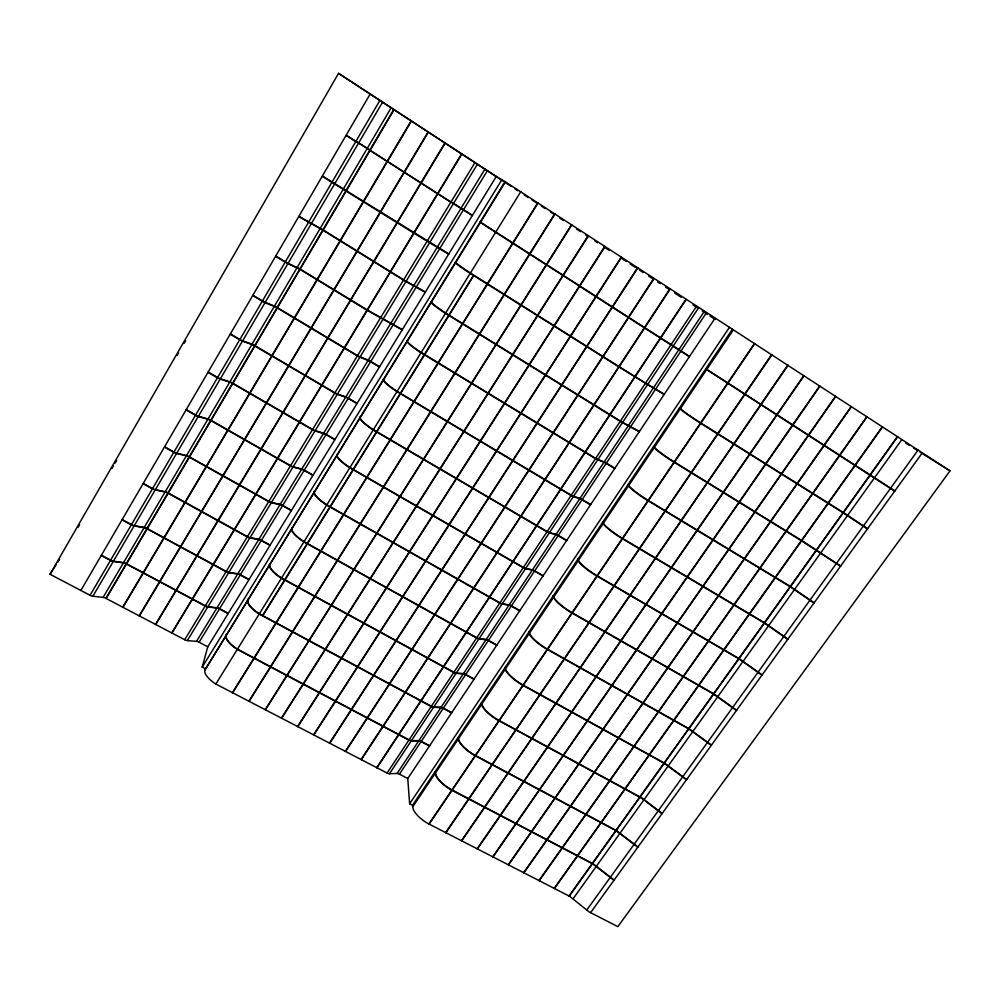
<?xml version="1.0" encoding="UTF-8"?>
<svg xmlns="http://www.w3.org/2000/svg" width="1000" height="1000" viewBox="0 0 1000 1000"><rect width="100%" height="100%" fill="white"/><g stroke="black" fill="none" stroke-linecap="round" stroke-linejoin="round"><path stroke-width="1.5" d="M337.137 454.338L336.912 455.588A18.7 4.138 31.7 0 0 349.762 467.8L352.975 469.65L330.037 506.625L326.838 504.812A18.575 4.675 31.5 0 1 314.312 492.312L314.413 491.25M314.237 491.538L314.125 492.6A18.575 4.688 31.5 0 0 326.662 505.1L329.862 506.912L307.238 543.4L304.037 541.625A18.45 5.213 31.3 0 1 291.825 528.837L292 527.688M291.825 527.962L291.65 529.113A18.45 5.213 31.3 0 0 303.863 541.912L307.062 543.688L284.738 579.688L281.55 577.938A18.325 5.737 31.1 0 1 269.637 564.862L269.875 563.625M269.7 563.913L269.462 565.138A18.325 5.737 31.1 0 0 281.375 578.225L284.562 579.963L262.538 615.487L259.363 613.775A18.212 6.238 30.8 0 1 247.75 600.425L248.038 599.1M247.575 600.7L247.862 599.375M226.488 634.113L225.975 635.788A18.088 6.737 30.6 0 0 237.288 649.412L408.913 740.125A3.85 1.412 34 0 0 411.275 740.875L418.75 740.875A3.825 1.4 34.2 0 1 421.087 741.612L429.45 746.038M412.663 806.938L733.375 329.862L950 470.875L617.812 926.663L589.025 911.825L569.8 896.4L428.875 823.975A17.988 7.25 35.3 0 1 412.675 806.95L412.525 805.263L409.65 803.775L407.762 778.512L399.425 774.163A3.8 1.5 34.4 0 0 397.075 773.475L389.475 773.737A3.825 1.512 34.1 0 1 387.088 773.037L215.85 684.038A17.975 7.212 30.4 0 1 204.825 670.163L505.012 181.612L733.363 329.85M205.212 668.675L202.225 667.113L207.763 646.8L496.3 176.475L505.012 181.612M252.9 295.613L262.275 301.225A4.225 0.637 31 0 0 265.025 302.638L274.288 306.4A4.188 0.637 31.2 0 1 276.988 307.8M253.075 295.312L262.45 300.925A4.225 0.637 31 0 0 265.2 302.337L274.462 306.1A4.188 0.637 31.2 0 1 277.162 307.5M230.35 334.263L239.7 339.775A4.188 0.762 30.6 0 0 242.463 341.125L251.85 344.525A4.162 0.762 30.8 0 1 254.562 345.863M230.525 333.963L239.875 339.475A4.188 0.762 30.6 0 0 242.638 340.825L252.025 344.225A4.162 0.762 30.8 0 1 254.737 345.562M208.1 372.388L217.438 377.788A4.162 0.887 30.2 0 0 220.2 379.075L229.725 382.137A4.125 0.875 30.4 0 1 232.45 383.413M208.275 372.088L217.613 377.488A4.162 0.887 30.2 0 0 220.375 378.787L229.9 381.85A4.125 0.875 30.4 0 1 232.625 383.125M186.175 409.963L195.463 415.3A4.138 1 29.8 0 0 198.25 416.525L207.887 419.25A4.1 1 30 0 1 210.625 420.462M186.35 409.675L195.637 415.012A4.138 1 29.8 0 0 198.412 416.238L208.062 418.963A4.1 1 30 0 1 210.787 420.175M164.525 447.062L173.787 452.312A4.112 1.113 29.4 0 0 176.588 453.475L186.337 455.875A4.075 1.113 29.6 0 1 189.088 457.038M164.7 446.775L173.962 452.025A4.112 1.113 29.4 0 0 176.75 453.188L186.5 455.588A4.075 1.113 29.6 0 1 189.25 456.75M143.138 483.725L152.4 488.825A4.075 1.225 29 0 0 155.2 489.938L165.075 492.025A4.05 1.225 29.2 0 1 167.825 493.125M143.3 483.438L152.562 488.55A4.075 1.225 29 0 0 155.375 489.663L165.238 491.737A4.05 1.212 29.2 0 1 168 492.837M122.05 519.862L131.287 524.862A4.05 1.338 28.5 0 0 134.1 525.925L144.088 527.7A4.025 1.325 28.8 0 1 146.85 528.737L226.075 571.7A3.9 1.288 30.1 0 0 228.688 572.675L237.65 574.025A3.862 1.275 30.4 0 1 240.225 574.987L248.925 579.7M122.212 519.587L131.463 524.587A4.05 1.338 28.5 0 0 134.262 525.65L144.25 527.425A4.025 1.325 28.8 0 1 147.012 528.462L213.188 564.362M101.25 555.525L110.463 560.438A4.025 1.438 28 0 0 113.287 561.438L123.362 562.913A4 1.425 28.3 0 1 126.15 563.9L205.162 606.062A3.875 1.388 29.8 0 0 207.8 606.987L216.875 608.05A3.85 1.375 30.1 0 1 219.462 608.962L228.125 613.6M101.438 555.2L110.625 560.163A4.025 1.438 28.1 0 0 113.438 561.163L123.525 562.638A4 1.425 28.3 0 1 126.3 563.625L205.325 605.8A3.875 1.388 29.8 0 0 207.963 606.725L217.037 607.788A3.85 1.375 30.1 0 1 219.613 608.7L228.287 613.337M80.862 590.45L369.988 94.312M207.763 646.8L199.1 642.25A3.825 1.475 29.8 0 0 196.513 641.388L187.325 640.6A3.85 1.487 29.5 0 1 184.688 639.725L105.862 598.337A3.975 1.525 27.9 0 0 103.075 597.4L92.888 596.225A4 1.538 27.6 0 1 90.062 595.275L50 574.275L338.537 73.338L496.3 176.475M78.05 527.4L79.588 524.738M111.988 468.488L113.537 465.8M115.087 463.113L116.638 460.425M177.1 355.487L178.65 352.8M184.075 343.387L185.625 340.688M90.062 595.275L379.938 100.337M92.888 596.225L382.612 102.088M103.075 597.4L391.15 107.762M105.862 598.337L393.787 109.488M106.163 598.5L168.137 493.288L184.8 502.475L122.7 607.175M394.087 109.688L323.237 229.988L340.175 240.487L411.15 120.825M123 607.337L185.1 502.638L201.363 511.6L139.137 615.812M411.463 121.025L340.487 240.675L357.013 250.925L428.1 131.875M139.438 615.962L201.663 511.775L217.812 520.675L155.475 624.388M428.413 132.075L357.325 251.112L373.738 261.288L444.938 142.85M155.762 624.538L218.113 520.837L247.25 536.9A3.925 1.188 30.4 0 0 249.85 537.925L258.7 539.562A3.887 1.175 30.6 0 1 261.262 540.575L269.975 545.388M445.238 143.05L374.038 261.475L404.35 280.238L425.412 292.013M171.7 632.913L234.163 529.688M234.325 529.412L255.575 494.3L223 476.037L201.825 511.488L217.975 520.4L260.85 449.087L227.975 430.35L206.562 466.45L222.862 475.588L266.225 402.975L249.85 393.488L228.15 430.062L261.025 448.8L282.8 412.575L266.525 403.15L223.162 475.75L255.75 494.025L277.275 458.438L261.15 449.25L218.275 520.562L247.413 536.625A3.925 1.188 30.4 0 0 250.012 537.65L258.863 539.288A3.887 1.175 30.6 0 1 261.425 540.3L270.15 545.112M390.175 271.875L367.163 309.9L334.2 289.812L357.137 251.412L373.562 261.588L327.75 337.8L294.637 317.962L317.225 279.887L333.725 289.938L288.6 365.5L272.175 355.838L294.462 318.263L327.562 338.088L305.212 375.288L288.9 365.688L334.025 290.113L366.987 310.2L344.288 347.713L328.05 337.975L373.862 261.775L404.162 280.538L425.238 292.312M390.35 271.575L461.65 153.75M172 633.062L234.462 529.85M234.625 529.575L255.875 494.462L268.688 501.65A3.95 1.075 30.7 0 0 271.288 502.725L280.012 504.663A3.912 1.062 30.9 0 1 282.575 505.712L291.3 510.613M390.475 272.062L367.463 310.087L402.35 329.613M390.65 271.762L461.95 153.95M184.688 639.725L475.025 162.475M187.325 640.6L477.488 164.1M196.513 641.388L484.975 169.075M199.1 642.25L487.4 170.675M202.225 667.113L501.938 179.6M204.812 670.163L505.438 181.838M215.85 684.038L520.788 191.663M232.387 692.638L320.562 551.2L307.362 543.862L285.038 579.85L363.8 622.938L386.3 587.775L353.95 569.775L265.462 709.825M537.812 202.763L438.1 362.7L424.75 354.6L448.975 315.525L528.913 364.925L504.513 403.038L471.825 383.188L571.812 224.95M232.688 692.788L320.875 551.375L353.65 569.612L265.163 709.675M538.112 202.975L438.4 362.887L471.525 383.013L571.5 224.75M248.825 701.175L554.712 213.8M249.125 701.338L555.025 214M281.4 718.112L588.175 235.625M281.7 718.263L588.475 235.825M297.538 726.488L319.163 692.688M319.337 692.425L341.25 658.175M554.025 325.675L579.1 286.488M579.3 286.175L604.738 246.425M297.825 726.637L319.462 692.837M319.625 692.575L341.55 658.337M554.325 325.863L579.4 286.675M579.6 286.363L605.037 246.625M313.562 734.825L335.225 701.175M335.4 700.913L357.35 666.838M570.413 335.988L595.525 297M595.725 296.688L621.175 257.162M313.85 734.975L335.525 701.338M335.7 701.062L357.638 666.988M570.712 336.175L595.825 297.188M596.025 296.887L621.475 257.35M50 574.275L56.388 564.388M57.987 561.912L59.588 559.45M329.5 743.1L351.2 709.613M351.362 709.35L373.35 675.438M586.7 346.225L611.825 307.45M612.025 307.137L637.513 267.812M329.787 743.25L351.488 709.775M351.662 709.513L373.638 675.588M586.987 346.413L612.125 307.638M612.325 307.325L637.812 268.012M345.325 751.338L367.062 718M367.238 717.738L389.25 683.988M602.875 356.413L628.025 317.825M628.225 317.525L653.737 278.4M345.613 751.475L367.35 718.162M367.525 717.887L389.538 684.137M603.162 356.587L628.325 318.012M628.525 317.712L654.038 278.587M361.062 759.513L382.825 726.338M383 726.075L405.05 692.475M618.938 366.512L644.112 328.137M644.312 327.825L669.85 288.913M361.35 759.663L383.113 726.488M383.288 726.225L405.337 692.625M619.225 366.7L644.412 328.325M644.613 328.013L670.15 289.1M376.7 767.638L443.288 666.775M443.462 666.513L609.625 414.825M609.825 414.525L685.863 299.363M376.987 767.788L443.575 666.938M443.75 666.663L609.925 415M610.112 414.7L686.15 299.55M387.088 773.037L696.488 306.288M389.475 773.737L698.65 307.712M397.075 773.475L704.25 311.462M399.425 774.163L706.375 312.863M407.762 778.512L714.9 318.425M409.65 803.775L729.438 327.337M412.525 805.263L732.387 329.25M428.875 823.975L754.475 343.425M429.162 824.112L499.125 720.875L515.7 729.862L492.163 764.375L475.613 755.562M754.775 343.612L674.5 462.062L691.275 472.4L717.537 433.9L700.738 423.338M445.637 832.588L468.562 798.975M468.75 798.713L491.975 764.65M717.75 433.587L744.388 394.525M744.587 394.225L771.612 354.6M445.925 832.738L468.85 799.125M469.038 798.863L492.262 764.8M718.037 433.775L744.675 394.725M744.887 394.412L771.9 354.8M461.438 840.713L484.4 807.25M484.575 806.988L507.837 773.088M733.838 443.7L760.5 404.85M760.7 404.538L787.75 365.138M461.725 840.85L484.688 807.4M484.862 807.138L508.125 773.238M734.125 443.888L760.788 405.037M761 404.725L788.037 365.325M477.137 848.775L500.125 815.475M500.3 815.212L523.587 781.475M749.825 453.738L776.5 415.087M776.712 414.787L803.763 375.588M477.425 848.925L500.412 815.625M500.588 815.362L523.875 781.637M750.113 453.925L776.787 415.275M777 414.975L804.062 375.775M492.738 856.787L515.75 823.65M515.938 823.388L539.25 789.812M765.688 463.713L792.387 425.262M792.6 424.963L819.675 385.975M493.025 856.938L516.038 823.8M516.213 823.538L539.525 789.963M765.975 463.9L792.675 425.45M792.887 425.15L819.963 386.163M508.237 864.762L578.638 763.988L563.337 755.688L539.712 789.7L585.8 814.25L609.5 780.713L594.4 772.525L523.925 872.812M835.487 396.287L754.9 511.637L739.45 502.1L765.775 464.2L812.463 493.525L786.087 530.862L770.825 521.462L851.462 406.712M508.525 864.9L578.913 764.137L594.125 772.375M835.763 396.475L755.188 511.812L770.55 521.287M523.65 872.675L618.288 737.975L603.062 729.562L579.1 763.863L594.312 772.113M851.175 406.525L744.338 558.587L729 549.3L754.987 512.112L770.337 521.575M538.95 880.537L562.05 847.862M562.225 847.613L585.625 814.513M812.675 493.237L839.425 455.375M839.638 455.075L866.762 416.7M539.237 880.688L562.325 848.012M562.513 847.75L585.9 814.663M812.962 493.413L839.712 455.562M839.925 455.262L867.05 416.875M554.175 888.363L577.288 855.837M577.463 855.575L600.887 822.638M828.125 502.938L854.887 465.288M855.1 464.988L882.25 426.8M554.45 888.5L577.562 855.987M577.75 855.725L601.163 822.788M828.4 503.113L855.175 465.462M855.387 465.163L882.525 426.987M569.012 895.987L592.15 863.612M592.337 863.363L615.775 830.562M843.2 512.413L869.975 474.938M870.188 474.637L897.35 436.65M569.288 896.125L897.625 436.838M573.15 898.688L901.862 439.588M586.688 910.138L918.075 450.05M590.562 912.7L922.337 452.825M429.613 745.775L421.25 741.35A3.825 1.4 34.2 0 0 418.925 740.612L411.45 740.612A3.85 1.412 34 0 1 409.087 739.862L237.463 649.137A18.088 6.725 30.6 0 1 226.15 635.525M614.125 880.05L593.125 863.775L451.95 789.912A18.113 6.775 35.1 0 1 435.425 773.112M613.938 880.3L592.95 864.038L451.763 790.188A18.113 6.775 35.1 0 1 435.238 773.388M451.75 712.625L443.375 708.112A3.85 1.288 34.1 0 0 441.05 707.325L433.713 707.062A3.875 1.312 33.9 0 1 431.362 706.263L405.513 692.362L427.85 658.325L453.738 672.487A3.9 1.2 33.8 0 0 456.087 673.337L463.288 673.888A3.875 1.188 34 0 1 465.588 674.725L473.988 679.312M451.575 712.887L443.2 708.375A3.85 1.288 34.1 0 0 440.875 707.588L433.537 707.325A3.875 1.312 33.9 0 1 431.188 706.525L259.188 614.05A18.212 6.238 30.8 0 1 247.587 600.7M213.487 564.513L226.238 571.438A3.9 1.288 30.1 0 0 228.85 572.4L237.812 573.763A3.862 1.275 30.4 0 1 240.387 574.712L249.088 579.438M616.237 830.45L637.987 846.963M637.8 847.225L616.562 831L475.138 755.688A18.225 6.288 34.9 0 1 458.288 739.1L458.212 737.288M474.162 679.05L465.763 674.463A3.875 1.188 34 0 0 463.462 673.625L456.262 673.075A3.9 1.2 33.8 0 1 453.925 672.225L428.025 658.062L450.65 623.575L476.6 638.013A3.925 1.087 33.7 0 0 478.925 638.913L485.988 639.75A3.9 1.075 33.9 0 1 488.275 640.638L496.688 645.312M571.663 711.85L556.138 703.275L580.337 668L595.887 676.737L547.562 746.762L532.062 738.363L555.95 703.55L571.462 712.125M571.938 712L587.362 720.525L611.625 685.588L596.175 676.9L547.837 746.912L563.237 755.263L587.175 720.788L571.75 712.275M662.163 813.45L642.237 798.213L625.25 788.888L649.287 755.075L663.95 763.175L615.962 830.312L601.35 822.525L625.062 789.15L642.05 798.475L661.975 813.713M496.863 645.05L488.45 640.362A3.9 1.075 33.9 0 0 486.163 639.475L479.1 638.65A3.925 1.087 33.7 0 1 476.775 637.75L450.825 623.312L473.75 588.375L499.75 603.088A3.95 0.975 33.7 0 0 502.05 604.038L508.975 605.163A3.925 0.975 33.8 0 1 511.25 606.1L519.675 610.875M291.475 510.35L282.738 505.45A3.912 1.062 30.9 0 0 280.188 504.387L271.45 502.45A3.95 1.075 30.7 0 1 268.863 501.362L256.05 494.188L277.575 458.612L290.425 465.925A3.975 0.963 31 0 0 293 467.062L301.613 469.3A3.938 0.963 31.1 0 1 304.15 470.412L312.913 475.412M664.412 763.062L686.663 779.5M664.225 763.325L686.475 779.762M519.85 610.6L511.438 605.825A3.925 0.963 33.8 0 0 509.162 604.888L502.238 603.763A3.95 0.975 33.7 0 1 499.925 602.812L473.938 588.1L497.163 552.7L523.2 567.7A3.975 0.862 33.6 0 0 525.5 568.713L532.275 570.125A3.95 0.85 33.7 0 1 534.525 571.125L542.962 575.988M313.075 475.125L304.325 470.138A3.938 0.95 31.1 0 0 301.788 469.025L293.175 466.775A3.975 0.963 31 0 1 290.587 465.65L277.75 458.325L299.562 422.287L312.438 429.738A4 0.85 31.2 0 0 315 430.925L323.488 433.488A3.975 0.85 31.4 0 1 326.012 434.65L334.787 439.738M227.85 429.9L211.1 420.35L232.75 383.587L249.537 393.312L206.262 466.287L189.562 456.925L210.925 420.637L227.675 430.188M688.988 728.688L711.488 745.088M688.787 728.962L711.287 745.362M543.15 575.712L534.712 570.85A3.95 0.85 33.7 0 0 532.45 569.85L525.688 568.425A3.975 0.862 33.6 0 1 523.387 567.425L497.35 552.425L520.887 516.55L546.975 531.85A4 0.75 33.5 0 0 549.25 532.9L555.862 534.637A3.975 0.737 33.6 0 1 558.112 535.675L566.562 540.638M334.963 439.462L326.188 434.375A3.975 0.838 31.4 0 0 323.663 433.2L315.175 430.65A4 0.85 31.2 0 1 312.6 429.462L299.738 422L321.838 385.475L334.738 393.075A4.025 0.737 31.5 0 0 337.287 394.325L345.65 397.2A4 0.725 31.6 0 1 348.162 398.425L356.962 403.6M736.637 710.225L713.875 693.875M736.438 710.5L713.675 694.15M566.75 540.363L558.3 535.4A3.975 0.737 33.6 0 0 556.05 534.35L549.438 532.625A4 0.75 33.5 0 1 547.163 531.562L521.075 516.263L544.925 479.913L571.062 495.513A4.025 0.625 33.4 0 0 573.325 496.625L580.462 498.938L590.475 504.825M357.137 403.325L348.338 398.137A4 0.725 31.6 0 0 345.825 396.912L337.463 394.038A4.025 0.737 31.5 0 1 334.913 392.788L322.013 385.188L344.412 348.175L358.387 356.525L368.938 360.8L379.412 366.987M739.1 658.587L762.125 674.9M738.9 658.863L761.925 675.175M590.662 504.538L580.65 498.663L571.912 495.613L545.112 479.625L569.288 442.788L596.138 459.075L604.688 462.525L614.7 468.537M379.588 366.7L369.113 360.5L358.562 356.225L344.588 347.887L367.287 310.375L402.175 329.9M294.337 317.787L277.462 307.675L300.012 269.4L316.925 279.7L271.875 355.65L255.05 345.737L277.288 307.975L294.163 318.087M764.663 622.825L787.962 639.087M764.463 623.1L787.75 639.375M299.887 268.913L286.812 262.7L275.938 256.125M299.713 269.212L286.625 263L275.763 256.438M697.15 530.037L681.513 520.562L707.425 482.788L723.1 492.45L671.363 567.4L655.738 558.112L681.3 520.862L696.95 530.325M697.45 530.212L712.987 539.612L738.95 502.225L723.388 492.625L671.65 567.562L687.175 576.788L712.788 539.913L697.237 530.5M614.888 468.25L604.875 462.238L596.325 458.787L569.487 442.5L593.987 405.15L620.875 421.763L639.237 431.763M814.137 602.788L790.575 586.575M813.938 603.075L790.375 586.862M322.925 229.8L299.113 216.4M322.738 230.1L298.938 216.713M639.438 431.475L621.075 421.475L594.188 404.85L619.025 367L664.125 394.487M840.688 566L801.8 540.55L828.2 503.413L842.987 512.7L790.3 586.4L775.55 577.475L801.587 540.837L840.475 566.287M905.6 443.05L909.525 445.5M913.438 447.962L917.35 450.412M919.963 452.05L950 470.875M322.438 176.425L413.675 233.038M664.325 394.2L645.825 383.438L470.387 273.038A19.35 1.15 32.7 0 1 455.8 262.488L455.513 262.025M448.787 253.912L322.625 176.112M448.6 254.213L413.975 233.238M843.263 512.875L867.387 528.987M867.6 528.688L844 512.913L700.65 422.85A19.375 1.15 33.3 0 1 680.4 408.663L679.562 407.863M369.963 149.938L355.938 141.325M472.475 215.3L451.025 201.912M472.287 215.613L346.463 135.25M369.775 150.25L450.838 202.225M346.275 135.575L355.75 141.65M689.538 356.425L480.188 221.938M689.338 356.712L480 222.25M894.887 490.875L706.812 369.387M894.663 491.163L705.688 368.988M503.363 181.3L338.537 73.338M505.988 183.012L511.213 186.412M515.138 188.975L517.75 190.688M524.288 194.95L528.212 197.5M532.137 200.062L537.362 203.475M541.287 206.038L545.212 208.588M550.438 212L554.362 214.562M559.6 217.975L563.513 220.525M576.587 229.062L580.513 231.612M585.75 235.025L588.362 236.737M594.9 241L597.513 242.7M604.05 246.962L609.288 250.375M621.05 258.05L626.287 261.462M630.2 264.025L635.438 267.438M639.362 269.988L643.275 272.55M648.512 275.963L652.438 278.525M657.663 281.938L660.275 283.637M665.512 287.05L669.438 289.613M674.663 293.025L681.2 297.288M692.975 304.962L698.2 308.375M702.125 310.925L707.35 314.337M709.963 316.05L715.2 319.462M705.888 368.675L706.787 369.375M679.362 408.162L680.188 408.95A19.375 1.163 33.3 0 0 700.45 423.162M653.6 446.5L654.362 447.388A19.238 1.787 33.5 0 0 674.212 461.887M653.4 446.8L654.15 447.688A19.238 1.8 33.5 0 0 674 462.188M628 484.6L628.688 485.575A19.1 2.413 33.7 0 0 648.138 500.363M627.8 484.9L628.488 485.875A19.1 2.413 33.7 0 0 647.925 500.662M455.325 262.337L455.6 262.787A19.35 1.15 32.7 0 0 470.2 273.35L473.438 275.387L448.862 315.025L445.625 313.012A19.212 1.775 32.5 0 1 431.4 302.113L431.188 301.55M602.75 522.188L603.362 523.25A18.975 3.013 33.8 0 0 622.425 538.325M602.55 522.475L603.162 523.538A18.975 3.013 33.8 0 0 622.225 538.612M577.837 559.25L578.387 560.4A18.85 3.588 34 0 0 597.062 575.75M577.638 559.538L578.188 560.688M553.263 595.825L553.75 597.05A18.713 4.162 34.2 0 0 572.05 612.663M553.075 596.112L553.562 597.337A18.713 4.162 34.2 0 0 571.85 612.95M431 301.863L431.2 302.425A19.212 1.787 32.5 0 0 445.438 313.325L448.675 315.325L424.438 354.412L421.213 352.45A19.087 2.387 32.3 0 1 407.337 341.213L407.188 340.538M529.025 631.9L529.45 633.212M528.837 632.188L529.25 633.488A18.587 4.713 34.3 0 0 547.175 649.362M505.1 667.5L505.462 668.888A18.475 5.25 34.5 0 0 523.038 685M504.913 667.775L505.275 669.163A18.462 5.25 34.5 0 0 522.837 685.275M407 340.838L407.137 341.512A19.087 2.4 32.3 0 0 421.012 352.75L424.25 354.712L400.35 393.25L397.125 391.325A18.95 2.988 32.1 0 1 383.6 379.762L383.525 378.988M481.5 702.625L481.613 704.362A18.35 5.775 34.7 0 0 498.837 720.713M435.225 771.5L435.225 773.375M383.338 379.288L383.413 380.062A18.95 2.988 32.1 0 0 396.938 391.637L400.163 393.55L376.587 431.562L373.375 429.675A18.825 3.562 31.9 0 1 360.188 417.788L360.175 416.912M359.988 417.212L360 418.075A18.825 3.575 31.9 0 0 373.188 429.975L376.413 431.863L353.162 469.35L349.95 467.5A18.7 4.138 31.7 0 1 337.088 455.3M596.862 576.038A18.85 3.6 34 0 1 578.212 560.7M547.375 649.075A18.587 4.713 34.3 0 1 529.462 633.225M499.025 720.438A18.35 5.775 34.7 0 1 481.812 704.1M475.325 755.413A18.225 6.275 34.9 0 1 458.462 738.838M189.387 457.2L168.3 493.013L184.963 502.2L206.1 466.562L189.387 457.2M254.875 346.037L232.925 383.3L249.713 393.025L271.7 355.95L254.875 346.037M323.05 230.3L300.2 269.1L317.1 279.4L340 240.8L323.05 230.3M206.4 466.737L185.263 502.362L201.525 511.325L222.7 475.863L206.4 466.737M272.013 356.125L250.012 393.2L266.4 402.688L288.425 365.8L272.013 356.125M340.3 240.987L317.413 279.587L333.9 289.637L356.838 251.225L340.3 240.987M288.725 365.975L266.7 402.863L282.962 412.287L305.038 375.588L288.725 365.975M283.1 412.75L261.325 448.975L277.45 458.162L299.262 422.113L283.1 412.75M305.338 375.763L283.263 412.463L299.438 421.825L321.538 385.3L305.338 375.763M327.875 338.275L305.512 375.462L321.712 385.012L344.113 348L327.875 338.275M284.862 580.138L262.838 615.65L341.425 657.9L363.625 623.212L284.862 580.138M330.163 507.088L307.538 543.575L320.75 550.925L343.4 514.587L330.163 507.088M353.288 469.825L330.35 506.8L343.575 514.3L366.55 477.463L353.288 469.825M376.712 432.038L353.462 469.525L366.725 477.175L390 439.837L376.712 432.038M400.475 393.738L376.9 431.75L390.188 439.538L413.787 401.688L400.475 393.738M424.55 354.9L400.65 393.438L413.975 401.388L437.9 363.013L424.55 354.9M473.75 275.587L449.175 315.212L529.1 364.625L553.837 325.975L473.75 275.587M343.7 514.75L321.05 551.087L353.825 569.325L471.337 383.312L438.212 363.188L414.288 401.562L480.262 440.938L504.325 403.338L471.637 383.488L354.125 569.487L386.475 587.5L409.275 551.875L343.7 514.75M366.85 477.638L343.888 514.462L409.45 551.587L432.562 515.487L366.85 477.638M390.312 440.012L367.025 477.35L432.738 515.2L456.163 478.612L390.312 440.012M414.1 401.863L390.5 439.712L456.337 478.325L480.075 441.225L414.1 401.863M363.925 623.375L341.712 658.062L357.525 666.562L379.762 632.038L363.925 623.375M386.6 587.938L364.1 623.1L379.938 631.763L402.475 596.775L386.6 587.938M409.575 552.038L386.775 587.663L402.65 596.5L425.475 561.05L409.575 552.038M432.85 515.662L409.75 551.763L425.662 560.763L448.8 524.837L432.85 515.662M456.45 478.787L433.038 515.375L448.975 524.55L472.425 488.15L456.45 478.787M480.375 441.413L456.637 478.5L472.612 487.863L496.375 450.95L480.375 441.413M504.625 403.525L480.562 441.112L496.562 450.662L520.65 413.25L504.625 403.525M529.212 365.112L504.812 403.225L520.85 412.962L545.262 375.037L529.212 365.112M554.138 326.163L529.4 364.812L545.462 374.738L570.225 336.287L554.138 326.163M380.05 632.188L357.812 666.712L373.525 675.163L395.8 640.8L380.05 632.188M402.762 596.938L380.225 631.925L395.975 640.525L418.537 605.712L402.762 596.938M425.775 561.213L402.938 596.663L418.713 605.438L441.575 570.163L425.775 561.213M449.087 525.013L425.95 560.938L441.763 569.875L464.925 534.138L449.087 525.013M472.725 488.325L449.275 524.725L465.112 533.85L488.587 497.625L472.725 488.325M496.675 451.125L472.9 488.025L488.775 497.337L512.575 460.613L496.675 451.125M520.95 413.438L496.863 450.838L512.762 460.325L536.875 423.1L520.95 413.438M545.562 375.225L521.138 413.137L537.062 422.812L561.525 385.087L545.562 375.225M570.525 336.475L545.763 374.925L561.712 384.787L586.5 346.538L570.525 336.475M396.087 640.962L373.812 675.325L389.425 683.713L411.725 649.513L396.087 640.962M418.825 605.875L396.262 640.688L411.9 649.237L434.5 614.6L418.825 605.875M441.863 570.325L419 605.6L434.675 614.325L457.575 579.212L441.863 570.325M465.213 534.3L442.05 570.05L457.75 578.938L480.95 543.362L465.213 534.3M488.875 497.788L465.4 534.012L481.138 543.075L504.637 507.038L488.875 497.788M512.863 460.788L489.062 497.5L504.825 506.75L528.65 470.213L512.863 460.788M537.175 423.288L513.05 460.5L528.837 469.925L552.987 432.887L537.175 423.288M561.812 385.262L537.362 422.987L553.188 432.6L577.663 395.062L561.812 385.262M586.8 346.712L562.013 384.963L577.863 394.762L602.675 356.712L586.8 346.712M412.013 649.675L389.712 683.863L405.225 692.212L427.562 658.175L412.013 649.675M434.787 614.75L412.188 649.4L427.738 657.9L450.363 623.425L434.787 614.75M457.863 579.375L434.963 614.487L450.538 623.15L473.462 588.212L457.863 579.375M481.238 543.525L458.038 579.1L473.65 587.938L496.875 552.537L481.238 543.525M504.938 507.2L481.425 543.25L497.062 552.25L520.6 516.388L504.938 507.2M528.95 470.387L505.125 506.912L520.788 516.1L544.637 479.75L528.95 470.387M553.288 433.062L529.138 470.1L544.825 479.462L569 442.612L553.288 433.062M577.95 395.238L553.475 432.775L569.188 442.325L593.7 404.975L577.95 395.238M602.962 356.887L578.15 394.938L593.888 404.675L618.737 366.812L602.962 356.887M523.138 685.438L499.312 720.6L515.887 729.587L539.738 694.613L523.138 685.438M547.475 649.525L523.325 685.163L539.925 694.325L564.113 658.875L547.475 649.525M572.15 613.112L547.663 649.237L564.3 658.6L588.812 622.663L572.15 613.112M597.15 576.213L572.337 612.837L589 622.375L613.85 585.938L597.15 576.213M622.513 538.787L597.35 575.925L614.038 585.65L639.237 548.713L622.513 538.787M648.225 500.85L622.712 538.5L639.425 548.425L664.975 510.975L648.225 500.85M674.3 462.362L648.425 500.55L665.175 510.675L691.075 472.7L674.3 462.362M515.988 730.013L492.45 764.525L508.013 772.825L531.587 738.475L515.988 730.013M540.025 694.762L516.175 729.75L531.775 738.2L555.65 703.388L540.025 694.762M564.4 659.038L540.225 694.488L555.85 703.112L580.05 667.837L564.4 659.038M589.1 622.825L564.587 658.763L580.237 667.562L604.775 631.8L589.1 622.825M614.138 586.112L589.288 622.537L604.975 631.512L629.837 595.262L614.138 586.112M639.525 548.888L614.338 585.825L630.037 594.975L655.25 558.237L639.525 548.888M665.263 511.15L639.725 548.6L655.45 557.938L681.012 520.688L665.263 511.15M691.363 472.887L665.462 510.863L681.213 520.388L707.138 482.612L691.363 472.887M717.825 434.075L691.562 472.587L707.35 482.312L733.625 444L717.825 434.075M531.875 738.625L508.3 772.975L523.775 781.213L547.375 747.025L531.875 738.625M605.062 631.962L580.525 667.725L596.075 676.462L620.638 640.888L605.062 631.962M630.138 595.438L605.262 631.688L620.837 640.6L645.738 604.538L630.138 595.438M655.537 558.4L630.325 595.15L645.925 604.25L671.162 567.688L655.537 558.4M733.925 444.188L707.638 482.488L723.3 492.15L749.613 454.038L733.925 444.188M547.65 747.188L524.062 781.363L539.438 789.55L563.05 755.537L547.65 747.188M620.925 641.05L596.362 676.625L611.812 685.312L636.4 649.9L620.925 641.05M646.025 604.7L621.125 640.763L636.6 649.625L661.513 613.737L646.025 604.7M671.45 567.863L646.213 604.412L661.712 613.45L686.975 577.075L671.45 567.863M749.9 454.225L723.587 492.337L739.163 501.925L765.487 464.012L749.9 454.225M587.463 720.95L563.525 755.413L578.825 763.713L602.788 729.412L587.463 720.95M611.912 685.75L587.65 720.675L602.975 729.137L627.263 694.375L611.912 685.75M636.688 650.062L612.1 685.475L627.45 694.1L652.062 658.863L636.688 650.062M661.8 613.9L636.888 649.788L652.25 658.587L677.2 622.888L661.8 613.9M687.262 577.25L662 613.625L677.4 622.6L702.675 586.4L687.262 577.25M713.075 540.087L687.463 576.962L702.875 586.112L728.512 549.425L713.075 540.087M739.237 502.4L713.275 539.788L728.713 549.138L754.7 511.938L739.237 502.4M627.537 694.538L603.263 729.287L618.488 737.7L642.788 703.1L627.537 694.538M652.337 659.025L627.737 694.262L642.987 702.837L667.613 667.775L652.337 659.025M677.487 623.05L652.537 658.75L667.812 667.5L692.775 631.962L677.487 623.05M702.962 586.575L677.675 622.762L692.975 631.688L718.275 595.675L702.962 586.575M728.8 549.6L703.162 586.287L718.475 595.388L744.125 558.875L728.8 549.6M618.575 738.125L594.587 772.262L609.688 780.45L633.7 746.475L618.575 738.125M643.075 703.263L618.763 737.85L633.888 746.213L658.225 711.775L643.075 703.263M667.9 667.938L643.263 702.987L658.413 711.513L683.075 676.625L667.9 667.938M693.062 632.125L668.088 667.663L683.263 676.35L708.25 640.987L693.062 632.125M718.562 595.837L693.25 631.85L708.45 640.713L733.775 604.875L718.562 595.837M744.412 559.05L718.763 595.55L733.975 604.587L759.65 568.263L744.412 559.05M770.625 521.75L744.613 558.763L759.85 567.975L785.875 531.15L770.625 521.75M609.788 780.863L586.087 814.4L601.075 822.375L624.788 789L609.788 780.863M633.987 746.625L609.975 780.6L624.975 788.737L649.013 754.925L633.987 746.625M658.5 711.938L634.175 746.363L649.2 754.663L673.55 720.4L658.5 711.938M683.35 676.787L658.7 711.663L673.75 720.125L698.425 685.413L683.35 676.787M708.538 641.15L683.55 676.5L698.625 685.138L723.625 649.95L708.538 641.15M734.062 605.037L708.725 640.875L723.825 649.675L749.175 614.012L734.062 605.037M759.925 568.438L734.262 604.763L749.375 613.737L775.062 577.587L759.925 568.438M786.162 531.325L760.138 568.15L775.263 577.312L801.312 540.675L786.162 531.325M812.75 493.713L786.363 531.038L801.513 540.375L827.913 503.237L812.75 493.713M673.838 720.55L649.475 754.812L664.137 762.9L688.512 728.812L673.838 720.55M698.7 685.575L674.025 720.288L688.713 728.538L713.4 693.988L698.7 685.575M723.913 650.113L698.9 685.3L713.6 693.713L738.625 658.7L723.913 650.113M749.45 614.188L724.1 649.837L738.825 658.425L764.188 622.938L749.45 614.188M775.337 577.762L749.65 613.9L764.388 622.663L790.1 586.688L775.337 577.762"/></g></svg>
